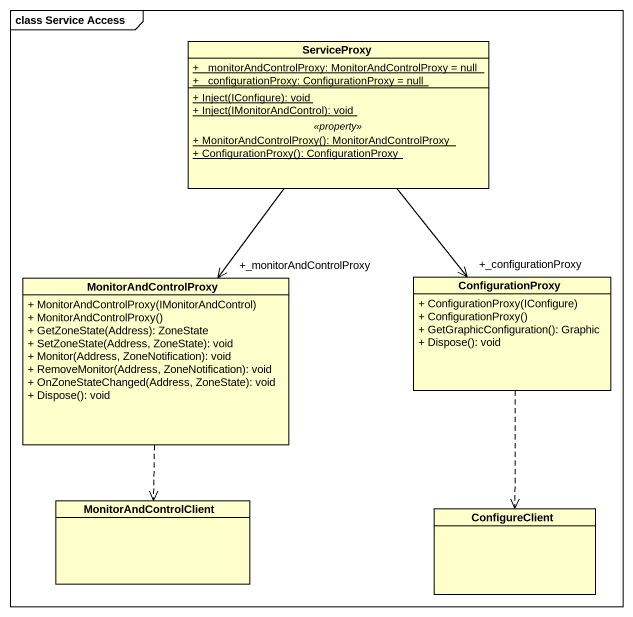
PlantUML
@startuml
mainframe class Service Access
hide circle
hide empty members
skinparam classAttributeIconSize 0
class ServiceProxy {
  {static} + _monitorAndControlProxy: MonitorAndControlProxy = null
  {static} + _configurationProxy: ConfigurationProxy = null
  --
  {static} + Inject(IConfigure): void
  {static} + Inject(IMonitorAndControl): void
  .. <<property>> ..
  {static} + MonitorAndControlProxy(): MonitorAndControlProxy
  {static} + ConfigurationProxy(): ConfigurationProxy
}
class MonitorAndControlProxy {
  + MonitorAndControlProxy(IMonitorAndControl)
  + MonitorAndControlProxy()
  + GetZoneState(Address): ZoneState
  + SetZoneState(Address, ZoneState): void
  + Monitor(Address, ZoneNotification): void
  + RemoveMonitor(Address, ZoneNotification): void
  + OnZoneStateChanged(Address, ZoneState): void
  + Dispose(): void
}
class ConfigurationProxy {
  + ConfigurationProxy(IConfigure)
  + ConfigurationProxy()
  + GetGraphicConfiguration(): Graphic
  + Dispose(): void
}
class MonitorAndControlClient
class ConfigureClient
ServiceProxy --> "+_monitorAndControlProxy" MonitorAndControlProxy
ServiceProxy --> "+_configurationProxy" ConfigurationProxy
MonitorAndControlProxy ..> MonitorAndControlClient
ConfigurationProxy ..> ConfigureClient
@enduml
